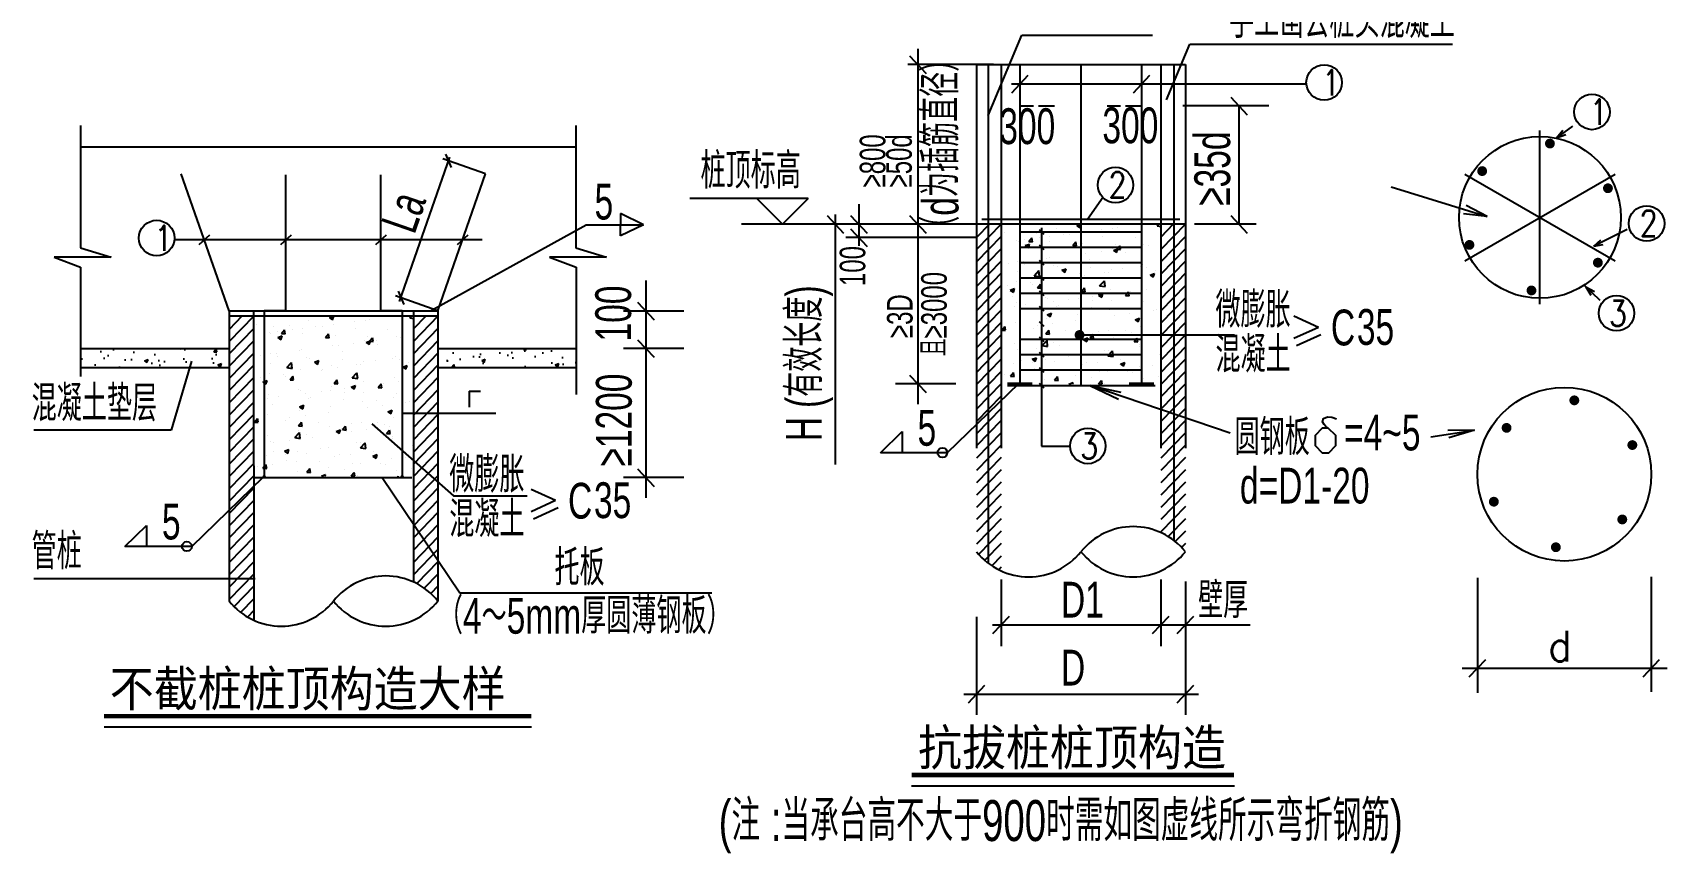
# Model space of a CAD drawing. Extents: x -695511 to 885008, y -751583 to -95266.
# Drawn here: x -598362 to -582395, y -250104 to -242082 of the extents above; entities that cross this region are included whole.
import ezdxf

# ---------------------------------------------------------------- set-up
doc = ezdxf.new("R2010")
doc.units = 0
doc.header["$LTSCALE"] = 1000
doc.header["$MEASUREMENT"] = 0
doc.linetypes.add('DASH', pattern=[0.35, 0.25, -0.1])
doc.layers.add('1', color=1, linetype='Continuous', lineweight=40)
for name, color, linetype in [('14', 1, 'Continuous'), ('2', 2, 'Continuous'), ('LAYER5', 7, 'Continuous'), ('PDIM', 3, 'Continuous'), ('STEEL', 6, 'Continuous')]:
    doc.layers.add(name, color=color, linetype=linetype)
doc.styles.add('HZ', font='simplex.shx', dxfattribs={"width": 0.8, "bigfont": '1hztxt.shx'})
doc.styles.add('HZDX', font='gs_txt.shx', dxfattribs={"width": 0.8, "height": 800, "bigfont": 'hztxt.shx'})
doc.styles.add('宋体', font='simsun.ttc')
pattern_1 = [(50, (-842188.54, -258496.95), (358.6292, -31.376), [37.4999, -412.49896]), (355, (-842188.54, -258496.95), (-69.3755, 376.0951), [29.9999, -329.99917]), (100.4514, (-842158.66, -258499.56), (289.25396, 344.7189), [31.87, -350.57017]), (46.1842, (-842188.54, -258396.95), (533.6192, -82.7593), [56.2499, -618.7484]), (96.6356, (-842144.1, -258403.84), (467.3302, 487.0577), [47.805, -525.8552]), (351.1842, (-842188.54, -258396.95), (467.3298, 487.0581), [44.9999, -494.9988]), (21, (-842138.54, -258421.95), (298.45277, -201.30894), [37.4999, -412.49896]), (326, (-842138.54, -258421.95), (121.65736, 362.5741), [29.9999, -329.99917]), (71.4514, (-842113.67, -258438.72), (420.11025, 161.26484), [31.87, -350.57017]), (37.5, (-842188.54, -258496.95), (6.07991, 166.446507), [0, -325.99918, 0, -334.99915, 0, -331.24916]), (7.5, (-842188.54, -258496.95), (131.53444, 197.20536), [0, -190.99952, 0, -318.4992, 0, -126.24968]), (327.5, (-842300.04, -258496.95), (266.910544, -11.27741), [0, -124.99968, 0, -389.99902, 0, -517.4987]), (317.5, (-842350.04, -258496.95), (291.59235, 50.05236), [0, -162.4996, 0, -258.99935, 0, -367.49907])]

# ---------------------------------------------------------------- blocks, each defined once
blk = doc.blocks.new('*X152')
at = {"color": 0}
for p, q in [((26572, 9308), (26606, 9321)), ((26597, 9291), (26607, 9321)), ((27225, 9307), (27239, 9321)), ((25979, 9257), (25979, 9257)), ((26084, 9190), (26084, 9190)), ((26095, 9184), (26095, 9184)), ((26113, 9235), (26113, 9235)), ((26145, 9198), (26145, 9198)), ((26181, 9180), (26205, 9209)), ((26211, 9178), (26205, 9209)), ((26246, 9246), (26246, 9246)), ((26270, 9215), (26270, 9215)), ((26352, 9219), (26352, 9219)), ((26404, 9285), (26404, 9285)), ((26459, 9240), (26459, 9240)), ((26513, 9234), (26513, 9234)), ((26572, 9308), (26597, 9291)), ((26604, 9251), (26604, 9251)), ((26775, 9281), (26775, 9281)), ((26780, 9223), (26780, 9223)), ((26864, 9289), (26864, 9289)), ((26900, 9298), (26900, 9298)), ((27047, 9212), (27047, 9212)), ((27225, 9307), (27255, 9302)), ((26152, 9147), (26187, 9160)), ((26152, 9147), (26177, 9130)), ((26177, 9130), (26187, 9160)), ((26181, 9180), (26211, 9178)), ((26345, 9053), (26345, 9053)), ((26351, 9179), (26351, 9179)), ((26540, 9149), (26564, 9178)), ((26540, 9149), (26570, 9146)), ((26570, 9146), (26564, 9178)), ((26598, 9085), (26598, 9085)), ((26618, 9167), (26618, 9167)), ((26644, 9084), (26644, 9084)), ((26769, 9101), (26769, 9101)), ((26858, 9122), (26858, 9122)), ((26871, 9107), (26906, 9120)), ((26871, 9107), (26895, 9090)), ((26885, 9156), (26885, 9156)), ((26895, 9090), (26906, 9120)), ((26898, 9118), (26922, 9146)), ((26898, 9118), (26928, 9115)), ((26928, 9115), (26922, 9146)), ((26958, 9126), (26958, 9126)), ((26967, 9087), (26967, 9087)), ((27114, 9157), (27114, 9157)), ((27152, 9145), (27152, 9145)), ((26013, 9001), (26013, 9001)), ((26089, 9017), (26089, 9017)), ((26092, 8937), (26092, 8937)), ((26138, 9018), (26138, 9018)), ((26146, 8992), (26146, 8992)), ((26224, 8902), (26263, 8943)), ((26268, 8895), (26263, 8943)), ((26328, 9043), (26328, 9043)), ((26384, 8987), (26384, 8987)), ((26413, 8980), (26413, 8980)), ((26450, 8946), (26485, 8959)), ((26450, 8946), (26475, 8929)), ((26475, 8929), (26485, 8959)), ((26592, 8918), (26592, 8918)), ((26675, 9037), (26675, 9037)), ((26680, 8969), (26680, 8969)), ((26795, 8927), (26795, 8927)), ((26827, 8928), (26827, 8928)), ((26852, 8956), (26852, 8956)), ((26947, 8958), (26947, 8958)), ((27087, 8977), (27087, 8977)), ((27108, 8991), (27108, 8991)), ((27142, 8970), (27142, 8970)), ((27169, 8906), (27204, 8919)), ((27194, 8889), (27204, 8919)), ((27214, 8946), (27214, 8946)), ((26007, 8821), (26007, 8821)), ((26030, 8784), (26065, 8798)), ((26030, 8784), (26055, 8768)), ((26055, 8768), (26065, 8798)), ((26083, 8851), (26083, 8851)), ((26196, 8845), (26196, 8845)), ((26212, 8827), (26212, 8827)), ((26224, 8902), (26268, 8895)), ((26251, 8804), (26275, 8833)), ((26251, 8804), (26280, 8802)), ((26280, 8802), (26275, 8833)), ((26339, 8886), (26339, 8886)), ((26504, 8877), (26504, 8877)), ((26512, 8887), (26512, 8887)), ((26609, 8773), (26633, 8802)), ((26639, 8770), (26633, 8802)), ((26637, 8904), (26637, 8904)), ((26757, 8820), (26796, 8860)), ((26757, 8820), (26802, 8813)), ((26802, 8813), (26796, 8860)), ((26846, 8789), (26846, 8789)), ((27102, 8824), (27102, 8824)), ((27136, 8789), (27136, 8789)), ((27169, 8906), (27194, 8889)), ((26049, 8736), (26049, 8736)), ((26077, 8685), (26077, 8685)), ((26154, 8669), (26154, 8669)), ((26316, 8725), (26316, 8725)), ((26333, 8720), (26333, 8720)), ((26381, 8690), (26381, 8690)), ((26403, 8652), (26403, 8652)), ((26421, 8658), (26421, 8658)), ((26506, 8706), (26506, 8706)), ((26583, 8714), (26583, 8714)), ((26586, 8752), (26586, 8752)), ((26609, 8773), (26639, 8770)), ((26695, 8731), (26695, 8731)), ((26695, 8702), (26695, 8702)), ((26749, 8744), (26784, 8758)), ((26749, 8744), (26774, 8728)), ((26774, 8728), (26784, 8758)), ((26850, 8702), (26850, 8702)), ((26968, 8741), (26992, 8770)), ((26968, 8741), (26998, 8739)), ((26986, 8752), (26986, 8752)), ((26998, 8739), (26992, 8770)), ((27011, 8773), (27011, 8773)), ((27096, 8658), (27096, 8658)), ((27117, 8691), (27117, 8691)), ((26065, 8648), (26065, 8648)), ((26070, 8518), (26070, 8518)), ((26111, 8602), (26111, 8602)), ((26327, 8553), (26327, 8553)), ((26329, 8583), (26364, 8597)), ((26329, 8583), (26354, 8566)), ((26354, 8566), (26364, 8597)), ((26564, 8534), (26564, 8534)), ((26580, 8585), (26580, 8585)), ((26688, 8646), (26688, 8646)), ((26839, 8623), (26839, 8623)), ((26879, 8576), (26879, 8576)), ((26955, 8635), (26955, 8635)), ((27004, 8592), (27004, 8592)), ((27047, 8543), (27082, 8557)), ((27047, 8543), (27072, 8526)), ((27072, 8526), (27082, 8556)), ((27194, 8617), (27194, 8617)), ((27222, 8624), (27222, 8624)), ((25961, 8459), (25985, 8488)), ((25961, 8459), (25991, 8457)), ((25991, 8457), (25985, 8488)), ((26216, 8471), (26216, 8471)), ((26249, 8493), (26249, 8493)), ((26320, 8428), (26344, 8457)), ((26320, 8428), (26350, 8425)), ((26321, 8387), (26321, 8387)), ((26350, 8425), (26344, 8457)), ((26374, 8509), (26374, 8509)), ((26483, 8459), (26483, 8459)), ((26574, 8419), (26574, 8419)), ((26627, 8382), (26662, 8395)), ((26652, 8365), (26662, 8395)), ((26674, 8404), (26674, 8404)), ((26679, 8397), (26703, 8425)), ((26679, 8397), (26708, 8394)), ((26708, 8394), (26703, 8425)), ((26750, 8448), (26750, 8448)), ((26833, 8456), (26833, 8456)), ((26873, 8395), (26873, 8395)), ((26966, 8454), (26966, 8454)), ((27017, 8437), (27017, 8437)), ((27037, 8365), (27061, 8394)), ((27067, 8363), (27061, 8394)), ((27062, 8420), (27062, 8420)), ((27090, 8492), (27090, 8492)), ((26064, 8352), (26064, 8352)), ((26091, 8304), (26091, 8304)), ((26117, 8295), (26117, 8295)), ((26243, 8312), (26243, 8312)), ((26290, 8333), (26329, 8373)), ((26290, 8333), (26334, 8326)), ((26334, 8326), (26329, 8373)), ((26382, 8354), (26382, 8354)), ((26432, 8337), (26432, 8337)), ((26568, 8252), (26568, 8252)), ((26627, 8382), (26652, 8365)), ((26748, 8378), (26748, 8378)), ((26794, 8294), (26794, 8294)), ((26824, 8250), (26862, 8290)), ((26824, 8250), (26868, 8243)), ((26827, 8290), (26827, 8290)), ((26868, 8243), (26862, 8290)), ((27037, 8365), (27067, 8363)), ((27084, 8325), (27084, 8325)), ((27085, 8344), (27085, 8344)), ((27247, 8264), (27247, 8264)), ((25958, 8159), (25958, 8159)), ((26058, 8185), (26058, 8185)), ((26119, 8215), (26119, 8215)), ((26207, 8221), (26242, 8234)), ((26207, 8221), (26232, 8204)), ((26211, 8194), (26211, 8194)), ((26225, 8148), (26225, 8148)), ((26232, 8204), (26242, 8234)), ((26300, 8140), (26300, 8140)), ((26315, 8220), (26315, 8220)), ((26386, 8204), (26386, 8204)), ((26491, 8137), (26491, 8137)), ((26502, 8244), (26502, 8244)), ((26616, 8181), (26616, 8181)), ((26653, 8193), (26653, 8193)), ((26741, 8198), (26741, 8198)), ((26758, 8125), (26758, 8125)), ((26821, 8123), (26821, 8123)), ((26920, 8181), (26920, 8181)), ((26926, 8181), (26961, 8194)), ((26926, 8181), (26951, 8164)), ((26931, 8223), (26931, 8223)), ((26951, 8164), (26961, 8194)), ((26985, 8119), (26985, 8119)), ((27078, 8159), (27078, 8159)), ((27187, 8170), (27187, 8170)), ((25986, 8098), (25986, 8098)), ((26031, 8083), (26055, 8112)), ((26031, 8083), (26061, 8081)), ((26061, 8081), (26055, 8112)), ((26111, 8115), (26111, 8115)), ((26309, 8054), (26309, 8054)), ((26389, 8052), (26413, 8081)), ((26389, 8052), (26419, 8049)), ((26419, 8049), (26413, 8081)), ((26506, 8019), (26541, 8033)), ((26506, 8019), (26507, 8018)), ((26536, 8018), (26541, 8033)), ((26562, 8086), (26562, 8086)), ((26693, 8069), (26693, 8069)), ((26748, 8021), (26772, 8049)), ((26748, 8021), (26778, 8018)), ((26778, 8018), (26772, 8049)), ((26799, 8025), (26799, 8025)), ((27025, 8114), (27025, 8114)), ((27115, 8067), (27115, 8067)), ((27128, 8015), (27131, 8018)), ((27131, 8015), (27131, 8018)), ((27240, 8083), (27240, 8083))]:
    blk.add_line(p, q, dxfattribs=at)

msp = doc.modelspace()

# ---------------------------------------------------------------- hatches: boundary and pattern name
at = {"layer": 'PDIM'}
h = msp.add_hatch(dxfattribs=at)
h.set_pattern_fill('AR-CONC', color=256, scale=49.999874, angle=360, style=0)
h.set_pattern_definition(pattern_1)
h.paths.add_polyline_path([(-596443, -245353.8), (-596443, -245169), (-597893.4, -245169), (-597893.4, -245353.8)])
h = msp.add_hatch(dxfattribs=at)
h.set_pattern_fill('AR-CONC', color=256, scale=49.999874, angle=360, style=0)
h.set_pattern_definition(pattern_1)
h.paths.add_polyline_path([(-593053.5, -245353.8), (-593053.5, -245169), (-594403.2, -245169), (-594403.2, -245353.8)])

# ---------------------------------------------------------------- linework, layer by layer
at = {"color": 2}
for p, q in [((-589795.8, -242309.6), (-589634.9, -242481.1)), ((-588798.7, -242668.9), (-588637.9, -242497.4)), ((-587609.8, -242668.9), (-587448.9, -242497.4)), ((-586658, -242713.1), (-586497.2, -242884.6)), ((-590601.5, -243869.6), (-590440.6, -244041.1)), ((-590372, -243869.6), (-590211.2, -244041.1)), ((-589795.8, -243869.6), (-589634.9, -244041.1)), ((-586658, -243869.6), (-586497.2, -244041.1)), ((-590372, -243999.6), (-590211.2, -244171.1)), ((-592452.3, -244718.1), (-592291.4, -244889.6)), ((-592452.3, -245084), (-592291.4, -245255.5)), ((-589795.8, -245429.6), (-589634.9, -245601.1)), ((-592452.3, -246345.7), (-592291.4, -246517.2)), ((-588981.8, -247955.9), (-588820.9, -247784.4)), ((-587421.8, -247955.9), (-587260.9, -247784.4)), ((-587181.8, -247955.9), (-587020.9, -247784.4)), ((-584328.5, -248379.8), (-584167.6, -248208.4)), ((-582631, -248379.8), (-582470.2, -248208.4)), ((-589221.8, -248631.9), (-589060.9, -248460.4)), ((-587181.8, -248631.9), (-587020.9, -248460.4))]:
    msp.add_line(p, q, dxfattribs=at)
for p, q in [((-589716.1, -242241.7), (-589716.1, -245712.1)), ((-588975.1, -242394.6), (-589814.6, -242394.6)), ((-588802.1, -242583.9), (-585919.2, -242583.9)), ((-586286.1, -242798.1), (-587125.7, -242798.1)), ((-586578.4, -242798.1), (-586578.4, -243954.6)), ((-594777.2, -244709.4), (-594287.8, -243297.6)), ((-593939, -243460.7), (-594354.2, -243316.8)), ((-594328.4, -243270.4), (-594273.3, -243400.2)), ((-585093.6, -243589.8), (-584154.8, -243880.5)), ((-590787.5, -243704.6), (-591942.4, -243704.6)), ((-591287.5, -243704.6), (-591037.5, -243954.6)), ((-590787.5, -243704.6), (-591037.5, -243954.6)), ((-590292.3, -243759.8), (-590292.3, -244166.6)), ((-587906.5, -243690.3), (-588058.9, -243908.4)), ((-584154.8, -243880.5), (-584360, -243771.4)), ((-590521.8, -243858.1), (-590521.8, -246304.3)), ((-586412, -243954.6), (-587013.7, -243954.6)), ((-584154.8, -243880.5), (-584385.4, -243851.8)), ((-596633.1, -244060.2), (-596737.5, -244155.2)), ((-595836.8, -244060.2), (-595941.2, -244155.2)), ((-594909.6, -244060.2), (-595014, -244155.2)), ((-594111.1, -244060.2), (-594215.5, -244155.2)), ((-589142.1, -244084.6), (-590417.7, -244084.6)), ((-594792.7, -244609.7), (-594737.5, -244739.6)), ((-592372.6, -244504.4), (-592372.6, -246628.2)), ((-594403.3, -244800), (-594818.4, -244656.2)), ((-592001.7, -244803), (-592591.1, -244803)), ((-588111.9, -245037.3), (-586622.4, -245037.3)), ((-592001.7, -245169), (-592591.1, -245169)), ((-589345.2, -245514.6), (-589934.6, -245514.6)), ((-586664.9, -245996.5), (-588037.1, -245532.1)), ((-588037.1, -245532.1), (-587734, -245596.7)), ((-588037.1, -245532.1), (-587757, -245664.9)), ((-584704.5, -246031.4), (-584279, -245969.1)), ((-584279, -245969.1), (-584538.3, -245971.2)), ((-584279, -245969.1), (-584527.9, -246042.4)), ((-592001.7, -246430.7), (-592591.1, -246430.7)), ((-588902.1, -247428.4), (-588902.1, -248078)), ((-587342.1, -247428.4), (-587342.1, -248078)), ((-587102.1, -247447.6), (-587102.1, -248750.8)), ((-584248.8, -247411.6), (-584248.8, -248533.8)), ((-582551.4, -247402.8), (-582551.4, -248525)), ((-589142.1, -247790.8), (-589142.1, -248750.8)), ((-588984.7, -247871), (-586469.6, -247871)), ((-584397.6, -248294.9), (-582394.6, -248294.9)), ((-589266.2, -248547), (-586973.8, -248547)), ((-597664.7, -248868.5), (-593487.8, -248868.5)), ((-589776.8, -249443.6), (-586623.1, -249443.6))]:
    msp.add_line(p, q)
at = {"const_width": 48}
msp.add_lwpolyline([(-588159.9, -245037.3, -1), (-588111.9, -245037.3, -1)], format="xyb", close=True, dxfattribs=at)
at = {"const_width": 44.6}
for points in [[(-597664.8, -248763.2), (-593490.5, -248763.2)], [(-589776.9, -249338.2), (-586625.8, -249338.2)]]:
    msp.add_lwpolyline(points, dxfattribs=at)
at = {"layer": '1'}
for p, q in [((-588839, -245514.6), (-588599, -245514.6)), ((-587410.1, -245514.6), (-587650.1, -245514.6))]:
    msp.add_line(p, q, dxfattribs=at)
at = {"layer": '2', "linetype": 'DASH', "ltscale": 15}
for p, q in [((-589142.1, -242394.6), (-589142.1, -247156.1)), ((-589142.1, -242394.6), (-587102.1, -242394.6)), ((-588902.1, -242394.6), (-588902.1, -247343.2)), ((-587342.1, -242394.6), (-587342.1, -246969.1)), ((-587102.1, -242394.6), (-587102.1, -247156.1)), ((-596443, -244800), (-596443.1, -247638.6)), ((-596203.3, -244800), (-596203.1, -247825.7)), ((-594643.1, -244800), (-594643.1, -247451.6)), ((-594403.3, -244800), (-594403.1, -247638.6))]:
    msp.add_line(p, q, dxfattribs=at)
at = {"layer": 'LAYER5'}
for p, q in [((-586041.7, -244849.7), (-585802.3, -244959.8)), ((-586041.7, -245069.8), (-585802.3, -244959.8)), ((-586017.7, -245141.6), (-585778.4, -245031.5)), ((-593493.5, -246543.2), (-593254.2, -246653.2)), ((-593493.5, -246763.3), (-593254.2, -246653.2)), ((-593469.6, -246835.1), (-593230.2, -246725))]:
    msp.add_line(p, q, dxfattribs=at)
msp.add_lwpolyline([(-585710.9, -245946.3), (-585635.6, -246015), (-585635.6, -246121.7), (-585704.3, -246192.7), (-585763.6, -246192.7), (-585830, -246121.7), (-585830, -246015), (-585761.2, -245946.3), (-585710.9, -245946.3), (-585729.8, -245931), (-585746.4, -245912), (-585763.6, -245886), (-585752.1, -245854.9), (-585714.7, -245837.6), (-585671, -245841), (-585627.3, -245855.7)], dxfattribs=at)
at = {"layer": 'PDIM'}
for p, q in [((-587102.1, -243954.6), (-591437.1, -243954.6)), ((-588902.1, -243954.6), (-589142.1, -244202.4)), ((-589016.8, -243954.6), (-589142.1, -244084)), ((-587102.1, -243954.6), (-587342.1, -244202.4)), ((-587221.1, -243954.6), (-587342.1, -244079.6)), ((-588902.1, -244074.6), (-589142.1, -244322.4)), ((-587102.1, -244074.6), (-587342.1, -244322.4)), ((-588902.1, -244194.6), (-589142.1, -244442.4)), ((-587102.1, -244194.6), (-587342.1, -244442.4)), ((-588902.1, -244314.6), (-589142.1, -244562.4)), ((-588902.1, -244434.6), (-589142.1, -244682.4)), ((-587102.1, -244314.6), (-587342.1, -244562.4)), ((-587102.1, -244434.6), (-587342.1, -244682.4)), ((-588902.1, -244554.6), (-589142.1, -244802.4)), ((-587102.1, -244554.6), (-587342.1, -244802.4)), ((-588902.1, -244674.6), (-589142.1, -244922.4)), ((-587102.1, -244674.6), (-587342.1, -244922.4)), ((-594403.1, -244853.7), (-596443.1, -244853.7)), ((-596317.8, -244853.7), (-596443.1, -244983.2)), ((-596203.1, -244853.7), (-596443.1, -245101.6)), ((-594522.1, -244853.7), (-594643.1, -244978.7)), ((-594403.1, -244853.7), (-594643.1, -245101.6)), ((-588902.1, -244794.6), (-589142.1, -245042.4)), ((-588902.1, -244914.6), (-589142.1, -245162.4)), ((-587102.1, -244794.6), (-587342.1, -245042.4)), ((-587102.1, -244914.6), (-587342.1, -245162.4)), ((-596203.1, -244973.7), (-596443.1, -245221.6)), ((-596203.1, -245093.7), (-596443.1, -245341.6)), ((-594403.1, -244973.7), (-594643.1, -245221.6)), ((-594403.1, -245093.7), (-594643.1, -245341.6)), ((-588902.1, -245034.6), (-589142.1, -245282.4)), ((-587102.1, -245034.6), (-587342.1, -245282.4)), ((-596203.1, -245213.7), (-596443.1, -245461.6)), ((-594403.1, -245213.7), (-594643.1, -245461.6)), ((-588902.1, -245154.6), (-589142.1, -245402.4)), ((-587102.1, -245154.6), (-587342.1, -245402.4)), ((-596203.1, -245333.7), (-596443.1, -245581.6)), ((-594403.1, -245333.7), (-594643.1, -245581.6)), ((-588902.1, -245274.6), (-589142.1, -245522.4)), ((-588902.1, -245394.6), (-589142.1, -245642.4)), ((-587102.1, -245274.6), (-587342.1, -245522.4)), ((-587102.1, -245394.6), (-587342.1, -245642.4)), ((-596203.1, -245453.7), (-596443.1, -245701.6)), ((-594403.1, -245453.7), (-594643.1, -245701.6)), ((-588902.1, -245514.6), (-589142.1, -245762.4)), ((-587102.1, -245514.6), (-587342.1, -245762.4)), ((-596203.1, -245573.7), (-596443.1, -245821.6)), ((-596203.1, -245693.7), (-596443.1, -245941.6)), ((-594403.1, -245573.7), (-594643.1, -245821.6)), ((-594403.1, -245693.7), (-594643.1, -245941.6)), ((-588902.1, -245634.6), (-589142.1, -245882.4)), ((-587102.1, -245634.6), (-587342.1, -245882.4)), ((-596203.1, -245813.7), (-596443.1, -246061.6)), ((-594403.1, -245813.7), (-594643.1, -246061.6)), ((-588902.1, -245754.6), (-589142.1, -246002.4)), ((-588902.1, -245874.5), (-589142.1, -246122.4)), ((-587102.1, -245754.6), (-587342.1, -246002.4)), ((-587102.1, -245874.5), (-587342.1, -246122.4)), ((-596203.1, -245933.7), (-596443.1, -246181.6)), ((-594403.1, -245933.7), (-594643.1, -246181.6)), ((-588902.1, -245994.5), (-589142.1, -246242.4)), ((-587102.1, -245994.5), (-587342.1, -246242.4)), ((-596203.1, -246053.7), (-596443.1, -246301.6)), ((-596203.1, -246173.7), (-596443.1, -246421.6)), ((-594403.1, -246053.7), (-594643.1, -246301.6)), ((-594403.1, -246173.7), (-594643.1, -246421.6)), ((-588902.1, -246114.5), (-589142.1, -246362.4)), ((-587102.1, -246114.5), (-587342.1, -246362.4)), ((-596203.1, -246293.7), (-596443.1, -246541.6)), ((-594403.1, -246293.7), (-594643.1, -246541.6)), ((-588902.1, -246234.5), (-589142.1, -246482.4)), ((-588902.1, -246354.5), (-589142.1, -246602.4)), ((-587102.1, -246234.5), (-587342.1, -246482.4)), ((-587102.1, -246354.5), (-587342.1, -246602.4)), ((-596203.1, -246413.7), (-596443.1, -246661.6)), ((-594403.1, -246413.7), (-594643.1, -246661.6)), ((-588902.1, -246474.5), (-589142.1, -246722.4)), ((-587102.1, -246474.5), (-587342.1, -246722.4)), ((-596203.1, -246533.7), (-596443.1, -246781.6)), ((-596203.1, -246653.7), (-596443.1, -246901.6)), ((-594403.1, -246533.7), (-594643.1, -246781.6)), ((-594403.1, -246653.7), (-594643.1, -246901.6)), ((-588902.1, -246594.5), (-589142.1, -246842.4)), ((-587102.1, -246594.5), (-587342.1, -246842.4)), ((-596203.1, -246773.7), (-596443.1, -247021.6)), ((-594403.1, -246773.7), (-594643.1, -247021.6)), ((-588902.1, -246714.5), (-589142.1, -246962.4)), ((-588902.1, -246834.5), (-589142.1, -247082.4)), ((-587102.1, -246714.5), (-587342.1, -246962.4)), ((-587102.1, -246834.5), (-587269.8, -247007.7)), ((-596203.1, -246893.7), (-596443.1, -247141.6)), ((-594403.1, -246893.7), (-594643.1, -247141.6)), ((-588902.1, -246954.5), (-589121.3, -247180.9)), ((-587102.1, -246954.5), (-587200.9, -247056.5)), ((-596203.1, -247013.7), (-596443.1, -247261.6)), ((-596203.1, -247133.7), (-596443.1, -247381.6)), ((-594403.1, -247013.7), (-594643.1, -247261.6)), ((-594403.1, -247133.7), (-594643.1, -247381.6)), ((-588902.1, -247074.5), (-589062.2, -247239.9)), ((-587102.1, -247074.5), (-587139.6, -247113.2)), ((-596203.1, -247253.7), (-596443.1, -247501.6)), ((-594403.1, -247253.7), (-594610.3, -247467.7)), ((-588902.1, -247198.4), (-588993.3, -247292.6)), ((-588902.1, -247306.6), (-588926.3, -247331.6)), ((-596203.1, -247373.7), (-596443.1, -247621.6)), ((-594403.1, -247373.7), (-594537.3, -247512.3)), ((-596203.1, -247493.7), (-596395.3, -247692.2)), ((-596203.1, -247617.3), (-596330.7, -247749)), ((-594403.1, -247493.7), (-594472, -247564.8)), ((-596203.1, -247731.6), (-596263.7, -247794.2))]:
    msp.add_line(p, q, dxfattribs=at)
at = {"layer": 'STEEL', "color": 7}
for p, q in [((-589027.8, -242891.2), (-588698.4, -242107.5)), ((-588698.4, -242107.5), (-587422.2, -242107.5)), ((-587286.6, -242737.6), (-587059.2, -242194.6)), ((-587059.2, -242194.6), (-584494.1, -242194.6)), ((-597895.1, -242991.1), (-597895.1, -244186.4)), ((-593055.2, -242991.1), (-593055.2, -244186.4)), ((-583319.9, -242996.3), (-583475.6, -243111.6)), ((-583475.6, -243111.6), (-583416.5, -243036.5)), ((-583475.6, -243111.6), (-583386.5, -243077)), ((-597895.1, -243198.1), (-593055.2, -243198.1)), ((-594475.4, -244800), (-592956.4, -243959.3)), ((-592956.4, -243959.3), (-592395, -243959.3)), ((-592395, -243959.3), (-592619, -243850.5)), ((-592619, -243850.5), (-592619, -243959.3)), ((-592619, -244068), (-592619, -243959.3)), ((-592395, -243959.3), (-592619, -244068)), ((-593969.7, -244107.7), (-596977.6, -244107.7)), ((-588508, -243991), (-588508, -246122.6)), ((-582786, -244007.1), (-583113.3, -244170.6)), ((-583113.3, -244170.6), (-583042.4, -244106.7)), ((-598153.3, -244277.5), (-597893.4, -244373.9)), ((-597596.4, -244277.5), (-598153.3, -244277.5)), ((-597895.1, -244186.4), (-597596.4, -244277.5)), ((-592756.5, -244277.5), (-593313.4, -244277.5)), ((-593313.4, -244277.5), (-593053.5, -244373.9)), ((-593055.2, -244186.4), (-592756.5, -244277.5)), ((-583113.3, -244170.6), (-583019.7, -244151.7)), ((-597893.4, -244373.9), (-597893.4, -245444.4)), ((-593053.5, -244373.9), (-593053.5, -245618.1)), ((-583049.5, -244699.1), (-583207.2, -244550.8)), ((-583190.5, -244566.4), (-583140.7, -244647.8)), ((-583190.5, -244566.4), (-583106.2, -244611.1)), ((-594403.3, -244803), (-596443, -244803)), ((-597893.4, -245169), (-596443.1, -245169)), ((-594403.1, -245169), (-593053.5, -245169)), ((-597893.4, -245353.8), (-596443.1, -245353.8)), ((-596809.7, -245293.8), (-597008.4, -245967.1)), ((-594403.1, -245353.8), (-593053.5, -245353.8)), ((-588733.3, -245514.6), (-589427.7, -246188.3)), ((-594751.2, -245801.7), (-593837.2, -245801.7)), ((-597008.4, -245967.1), (-598349.9, -245967.1)), ((-595048.1, -245905.9), (-594251, -246608.8)), ((-590081.7, -246188.3), (-589869.8, -245981.8)), ((-589869.8, -245981.8), (-589869.8, -246188.3)), ((-589427.7, -246188.3), (-590081.7, -246188.3)), ((-588508, -246122.6), (-588228.6, -246122.6)), ((-596113.9, -246430.7), (-596808.3, -247104.4)), ((-594948.5, -246430.7), (-594188.3, -247556.5)), ((-594251, -246608.8), (-593532, -246608.8)), ((-597462.3, -247104.4), (-597250.4, -246898)), ((-597250.4, -246898), (-597250.4, -247104.4)), ((-596808.3, -247104.4), (-597462.3, -247104.4)), ((-596189.3, -247419.6), (-598349.9, -247419.6)), ((-594188.3, -247556.5), (-591728.6, -247556.5))]:
    msp.add_line(p, q, dxfattribs=at)
at = {"layer": 'STEEL'}
for p, q in [((-589027.8, -242394.6), (-589027.8, -247267.9)), ((-588719, -242394.6), (-588719, -245514.6)), ((-588124.4, -242394.6), (-588124.4, -245531.5)), ((-587530.1, -242394.6), (-587530.1, -245514.6)), ((-587216.4, -242394.6), (-587216.4, -247044.3)), ((-588719, -242798.1), (-588586.6, -242798.1)), ((-588537.9, -242798.1), (-588382.2, -242798.1)), ((-587867, -242798.1), (-587734.5, -242798.1)), ((-587685.8, -242798.1), (-587530.1, -242798.1)), ((-583638.6, -244737), (-583638.6, -243039.4)), ((-596443.1, -244800), (-596911.7, -243460.7)), ((-595889, -244799.6), (-595889, -243471.8)), ((-594961.8, -244803), (-594961.8, -243471.8)), ((-594403.3, -244800), (-593939, -243460.7)), ((-584373.7, -244312.6), (-582903.5, -243463.8)), ((-584373.7, -243463.8), (-582903.5, -244312.6)), ((-589091.1, -243903.8), (-587157.7, -243903.8)), ((-588719, -244028.6), (-587530.1, -244028.6)), ((-588530.1, -244006.5), (-588486, -244050.6)), ((-588719, -244178.6), (-587530.1, -244178.6)), ((-588530.1, -244156.5), (-588486, -244200.6)), ((-588719, -244328.6), (-587530.1, -244328.6)), ((-588530.1, -244306.5), (-588486, -244350.6)), ((-588719, -244478.6), (-587530.1, -244478.6)), ((-588530.1, -244456.5), (-588486, -244500.6)), ((-588530.1, -244606.5), (-588486, -244650.6)), ((-588719, -244628.6), (-587530.1, -244628.6)), ((-588530.1, -244756.5), (-588486, -244800.6)), ((-596443, -244800), (-596203.3, -244800)), ((-596099.6, -244799.6), (-596099.6, -246430.7)), ((-596099.6, -244799.6), (-595889, -244799.6)), ((-594961.8, -244799.6), (-594751.2, -244799.6)), ((-594751.2, -244803), (-594961.8, -244803)), ((-594751.2, -244799.6), (-594751.2, -246430.7)), ((-594643.1, -244800), (-594403.3, -244800)), ((-588719, -244778.5), (-587530.1, -244778.5)), ((-588530.1, -244906.5), (-588486, -244950.6)), ((-588719, -245078.5), (-587530.1, -245078.5)), ((-588530.1, -245056.5), (-588486, -245100.6)), ((-588719, -245228.5), (-587530.1, -245228.5)), ((-588530.1, -245206.5), (-588486, -245250.6)), ((-588719, -245378.5), (-587530.1, -245378.5)), ((-588530.1, -245356.5), (-588486, -245400.6)), ((-588839.2, -245531.5), (-587397.9, -245531.5)), ((-588530.1, -245509.5), (-588486, -245553.5)), ((-594097.1, -245584.9), (-593986.9, -245584.9)), ((-594097.1, -245584.9), (-594097.1, -245743.9)), ((-596192.6, -246430.7), (-594659, -246430.7)), ((-596099.6, -246413.9), (-596113.9, -246430.7)), ((-596099.6, -246413.9), (-596089.8, -246430.7)), ((-594751.2, -246413.9), (-594765.4, -246430.7)), ((-594751.2, -246413.9), (-594741.3, -246430.7))]:
    msp.add_line(p, q, dxfattribs=at)
at = {"layer": 'STEEL', "const_width": 48}
for points in [[(-583565.2, -243166.1, 1), (-583517.2, -243166.1, 1)], [(-584227, -243435.1, 1), (-584179, -243435.1, 1)], [(-582950.5, -243603.1, -1), (-582998.5, -243603.1, -1)], [(-584351.4, -244156.7, -1), (-584303.4, -244156.7, -1)], [(-583048.8, -244330.4, 1), (-583096.8, -244330.4, 1)], [(-583745.5, -244601.9, -1), (-583697.5, -244601.9, -1)], [(-583326.9, -245676.3, 1), (-583278.9, -245676.3, 1)], [(-583988.7, -245945.3, 1), (-583940.7, -245945.3, 1)], [(-582712.2, -246113.3, -1), (-582760.2, -246113.3, -1)], [(-584113.1, -246666.9, -1), (-584065.1, -246666.9, -1)], [(-582810.5, -246840.6, 1), (-582858.5, -246840.6, 1)], [(-583507.2, -247112.1, -1), (-583459.2, -247112.1, -1)]]:
    msp.add_lwpolyline(points, format="xyb", close=True, dxfattribs=at)
at = {"layer": 'STEEL', "color": 7}
for centre, radius in [((-585747.1, -242569.7), 173.6), ((-583130.8, -242856.8), 173.6), ((-587784.7, -243571.3), 173.6), ((-582596.9, -243947.2), 173.6), ((-597151.1, -244089.7), 173.6), ((-582890.4, -244824.7), 173.6), ((-588055.1, -246121.9), 173.6), ((-589475.2, -246188.3), 47.5), ((-596855.8, -247104.4), 47.5)]:
    msp.add_circle(centre, radius, dxfattribs=at)
at = {"layer": 'STEEL'}
for centre, radius in [((-583638.6, -243888.2), 790.6), ((-583400.3, -246398.4), 848.8)]:
    msp.add_circle(centre, radius, dxfattribs=at)
at = {"layer": 'STEEL', "color": 7}
for centre, start, end in [((-587612.1, -247563.1), 38.58608, 141.41393), ((-588632.1, -246749.2), 218.58608, 321.41393), ((-587612.1, -246749.2), 218.58608, 321.41393), ((-594913.1, -248045.6), 38.58608, 141.41393), ((-595933.1, -247231.7), 218.58608, 321.41393), ((-594913.1, -247231.7), 218.58608, 321.41393)]:
    msp.add_arc(centre, 652.4, start, end, dxfattribs=at)

# ---------------------------------------------------------------- block references
at = {"layer": 'PDIM', "xscale": 1.19999701809138, "yscale": 1.19999701809138, "zscale": 1.19999701809138}
for p in [(-620048.2, -255140), (-627349.2, -256039.1)]:
    msp.add_blockref('*X152', p, dxfattribs=at)

# ---------------------------------------------------------------- texts
at = {"style": '宋体', "width": 0.9}
for s, p in [('不截桩桩顶构造大样', (-597608.8, -248669.5)), ('抗拔桩桩顶构造', (-589713.8, -249244.5))]:
    msp.add_text(s, height=350, dxfattribs=at).set_placement(p)
at = {"layer": '14', "color": 7, "style": 'HZDX', "width": 0.7}
for s, height, p in [('（d为插筋直径）', 350, (-589318.9, -244116.5)), ('≥800', 250, (-590033, -243594.6)), ('≥50d', 250, (-589774.3, -243594.4)), ('≥35d', 350, (-586664.8, -243774.8)), ('100', 250, (-590228.7, -244558.5)), ('且≥3000', 250, (-589432.9, -245245.5)), ('100', 350, (-592516.7, -245100.6)), ('(有效长度) ', 350, (-590650.3, -245750.5)), ('≥3D', 250, (-589766.9, -245067)), ('≥1200', 350, (-592510.2, -246323.3)), ('H', 350, (-590654.3, -246075.8))]:
    msp.add_text(s, height=height, rotation=89.99999, dxfattribs=at).set_placement(p)
at = {"layer": '14', "color": 7}
for s, height, style, width, p in [('1', 250, 'HZ', 0.8075, (-585767, -242695.7)), ('1', 250, 'HZ', 0.8075, (-583150.7, -242982.9)), ('2', 250, 'HZ', 0.8075, (-587851.6, -243694.1)), ('1', 250, 'HZ', 0.8075, (-597171.1, -244215.7)), ('2', 250, 'HZ', 0.8075, (-582663.8, -244069.9)), ('3', 250, 'HZ', 0.8075, (-582962.8, -244950.8)), ('3', 250, 'HZ', 0.8075, (-588127.4, -246248)), ('(注 :当承台高不大于900时需如图虚线所示弯折钢筋)', 399.999, 'HZDX', 0.7, (-591660.7, -249983.8))]:
    msp.add_text(s, height=height, dxfattribs=dict(at, style=style, width=width)).set_placement(p)
at = {"layer": '14', "color": 2, "style": 'HZ', "width": 0.95}
msp.add_text('d', height=300, dxfattribs=at).set_placement((-583558.7, -248228))
at = {"layer": 'LAYER5', "style": 'HZDX', "width": 0.7}
for s, height, p in [('手工凿去桩头混凝土', 350, (-586675.4, -242135)), ('300', 350, (-588920, -243171.4)), ('300', 350, (-587912.8, -243163.2)), ('桩顶标高', 350, (-591838.5, -243606)), ('5', 350, (-592873.3, -243908.2)), ('微膨胀', 350, (-586808.3, -244967.3)), ('C', 350, (-585680.6, -245139)), ('35', 350, (-585427.2, -245133.8)), ('混凝土            ', 349.999, (-586808.3, -245403.4)), ('混凝土垫层', 350, (-598372.3, -245879.7)), ('5', 350, (-589718.5, -246119.8)), ('圆钢板', 350, (-586622, -246211.8)), ('=4~5', 350, (-585552.2, -246165.4)), ('微膨胀', 350, (-594292.7, -246577.3)), ('d=D1-20', 350, (-586569.3, -246684.6)), ('C', 350, (-593132.4, -246832.4)), ('35', 350, (-592879.1, -246827.3)), ('5', 350, (-597099.1, -247035.9)), ('混凝土            ', 349.999, (-594292.7, -247013.4)), ('管桩', 350, (-598372.3, -247327.9)), ('托板', 350, (-593264.9, -247486.3)), ('D1', 350, (-588317.3, -247799.5)), ('壁厚', 350, (-586978.4, -247806)), ('（4～5mm厚圆薄钢板）', 349.999, (-594404.2, -247957.1)), ('D', 350, (-588317.3, -248463.7))]:
    msp.add_text(s, height=height, dxfattribs=at).set_placement(p)
msp.add_text('La', height=350, rotation=70.86567, dxfattribs=at).set_placement((-594633.5, -244064.2))

doc.saveas('drawing.dxf')
